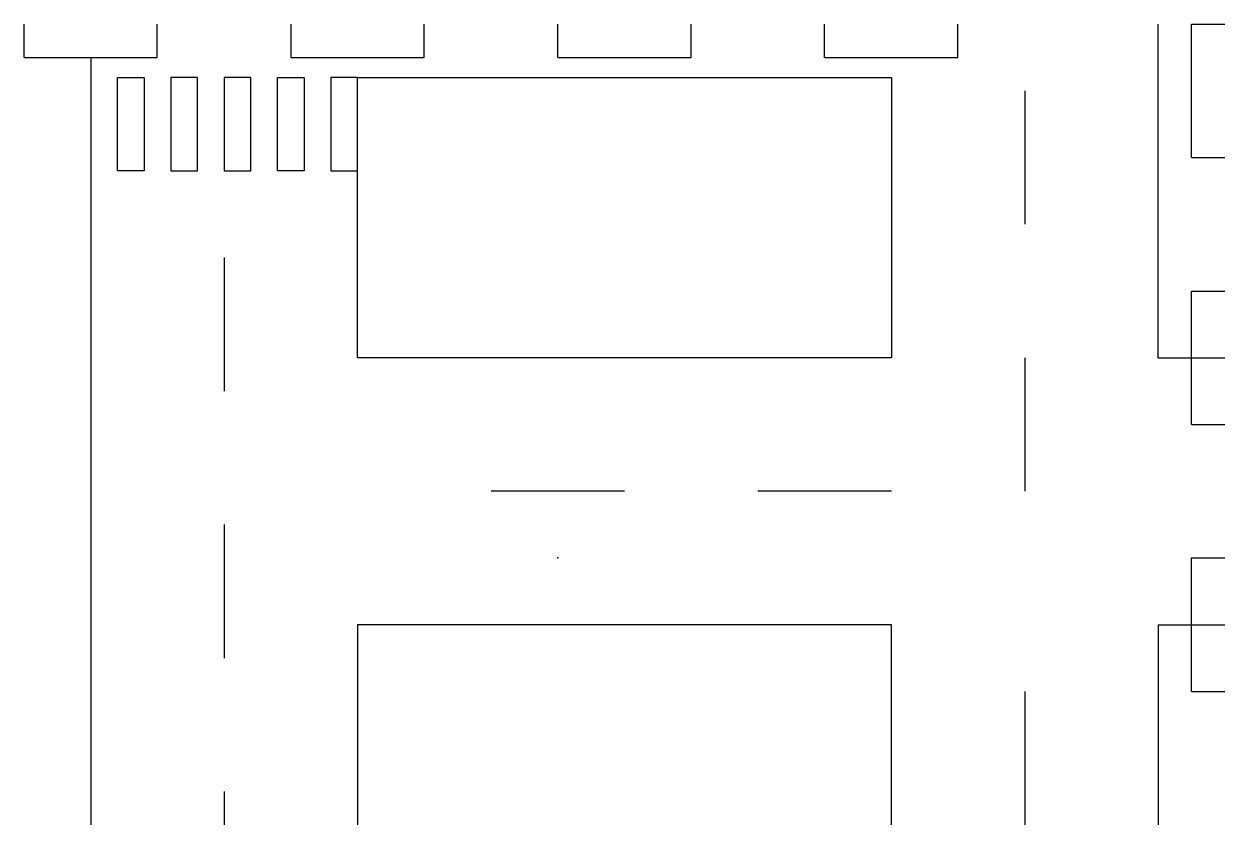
# Model space of a CAD drawing. Header units: millimetres. Extents: x -400 to 500, y -200 to 400.
import ezdxf

# ---------------------------------------------------------------- set-up
doc = ezdxf.new("R2010")
doc.units = ezdxf.units.MM
doc.layers.get('0').update_dxf_attribs({"linetype": 'CONTINUOUS'})

msp = doc.modelspace()

# ---------------------------------------------------------------- linework, layer by layer
for p, q in [((-400, 375), (-400, 400)), ((-300.1, 375), (-300.1, 400)), ((-200, 400), (-200, 375)), ((-100.1, 375), (-100.1, 400)), ((0, 375), (0, 400)), ((99.9, 375), (99.9, 400)), ((200, 375), (200, 400)), ((299.9, 375), (299.9, 400)), ((450, 150), (450, 400)), ((475, 400), (500, 400)), ((475, 300.1), (475, 400)), ((-400, 375), (-300.1, 375)), ((-350.05, 375), (-350, -200)), ((-200, 375), (-100.1, 375)), ((0, 375), (99.9, 375)), ((200, 375), (299.9, 375)), ((-150, 150), (-150, 360)), ((250, 360), (250, 150)), ((350, 350), (350, 250)), ((475, 300.1), (500, 300.1)), ((-250, 225), (-250, 125)), ((475, 200), (500, 200)), ((475, 100.1), (475, 200)), ((350, 150), (350, 50)), ((450, 150), (500, 150)), ((475, 100.1), (500, 100.1)), ((50, 50), (-50, 50)), ((250, 50), (150, 50)), ((-250, 25), (-250, -75)), ((475, 0), (500, 0)), ((475, -99.9), (475, 0)), ((250, -50), (-150, -50)), ((-150, -50), (-150, -200)), ((250, -200), (250, -50)), ((450, -50), (450, -200)), ((450, -50), (500, -50)), ((350, -100), (350, -200)), ((475, -99.9), (500, -99.9)), ((-250, -175), (-250, -200))]:
    msp.add_line(p, q)
for points in [[(-310, 360), (-310, 290), (-330, 290), (-330, 360)], [(-290, 360), (-290, 290), (-270, 290), (-270, 360)], [(-250, 360), (-250, 290), (-230, 290), (-230, 360)], [(-190, 290), (-210, 290), (-210, 360), (-190, 360)], [(-170, 290), (-150, 290), (-150, 360), (-170, 360)], [(-150, 360), (250, 360), (250, 150), (-150, 150)]]:
    msp.add_lwpolyline(points, close=True)
msp.add_point((0, 0))
msp.add_point((0, 0))
msp.add_point((0, 0))
msp.add_point((0, 0))
msp.add_point((0, 0))

doc.saveas('drawing.dxf')
